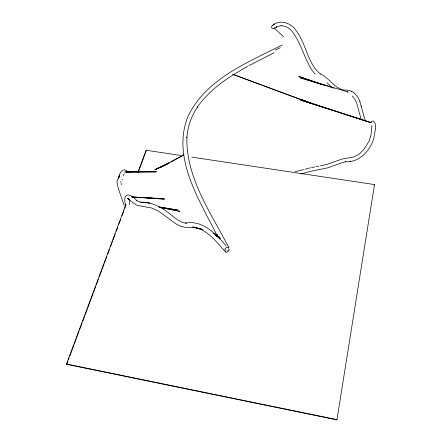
<?xml version="1.0" encoding="UTF-8"?>
<svg xmlns="http://www.w3.org/2000/svg" width="442" height="442" viewBox="0 0 442 442"><rect width="100%" height="100%" fill="white"/><g stroke="black" fill="none" stroke-linecap="round" stroke-linejoin="round"><path stroke-width="0.66" d="M371.888 125.699L370.954 135.219L369.175 141.015L364.175 148.954L359.639 153.882L353.998 156.91L342.125 159.037L326.82 164.435L320.511 165.811M129.186 198.966L129.567 204.618M66.499 364.015L66.725 364.346L336.937 419.9L336.981 419.607L66.499 364.015L125.909 204.497M374.435 185.021L374.501 184.574L191.789 157.114M336.937 419.9L374.501 184.574M123.412 175.894L124.125 173.761M66.725 364.346L67.93 361.12M68.411 359.827L69.129 357.893M69.853 355.954L73.692 345.627M74.173 344.34L76.339 338.528M76.82 337.24L78.98 331.428M79.461 330.135L82.102 323.036M82.582 321.748L84.742 315.936M85.223 314.649L87.389 308.836M87.864 307.549L90.511 300.449M90.991 299.157L93.151 293.344M93.632 292.057L95.792 286.245M96.273 284.957L98.433 279.145M99.395 276.565L101.561 270.758M102.041 269.465L104.201 263.659M104.682 262.366L106.842 256.559M107.804 253.973L109.483 249.454M110.445 246.874L112.611 241.067M113.091 239.774L115.251 233.967M116.213 231.381L117.892 226.868M118.854 224.282L120.776 219.121M121.975 215.895L123.898 210.729M124.622 208.795L126.058 204.922M138.313 172.004L145.998 151.346M137.937 172.209L146.114 150.247L180.883 155.473M122.196 179.64L122.395 179.264M370.236 122.605L371.645 121.395L373.059 120.992C378.451 124.152 373.805 133.843 373.882 138.385C369.915 150.667 359.683 162.446 345.666 161.744L345.998 161.689L340.423 163.231L327.771 167.816L311.151 171.214L300.991 173.938M274.117 28.614L276.559 26.868L276.079 27.205L278.692 26.161L281.56 25.68L281.029 25.719C285.399 25.664 288.919 27.785 291.626 30.802C300.626 41.852 303.98 57.316 311.566 69.648L315.179 74.123M274.764 23.918L272.211 25.68C279.587 18.862 290.985 22.829 295.969 30.459C306.416 43.769 307.262 63.366 320.411 73.985M170.894 162.054L183.878 154.877M247.735 66.306C228.812 76.831 209.889 89.113 197.325 107.168L197.629 106.76C191.436 115.87 187.673 126.545 186.883 137.534L186.911 137.02C185.773 177.673 210.945 212.801 228.724 247.41M248.94 65.654L274.095 52.67M159.805 167.8L183.839 154.871M159.717 167.855L169.098 162.833L155.059 169.695M275.211 50.173L280.316 47.725M282.372 44.902C247.531 62.521 205.298 79.206 187.734 117.025C171.932 157.413 198.629 198.883 216.171 233.619M155.639 169.457L168.297 163.512L154.667 169.745M303.654 169.59L295.162 171.612M304.963 169.236L310.223 167.822M350.163 161.208L350.578 161.126M311.516 167.579L314.743 166.96M316.036 166.711L318.621 166.22M227.116 250.736L227.514 250.664M126.103 172.037L156.54 171.551M125.434 172.06L156.159 171.872L124.395 171.883M138.854 197.762L140.219 197.806M147.727 198.038L153.866 198.231M155.91 198.298L163.418 198.535M147.634 198.104L163.932 198.668L131.81 196.961M131.804 197.005L164.562 199.115L131.832 196.922M140.451 202.204C153.457 201.596 164.518 209.055 173.872 217.221C177.618 219.851 181.557 222.956 186.347 223.116L185.64 223.094C202.977 219.851 216.016 234.172 226.21 245.929M148.739 203.049L149.468 203.127C145.114 202.359 140.07 203.105 136.346 200.243L136.771 200.535C129.075 192.038 122.158 192.673 125.749 206.254M128.103 198.662L127.318 198.546L128.727 199.127L128.257 198.806L134.003 203.53L137.324 205.431L151.523 207.961L158.59 211.177L176.248 224.022L180.96 226.42L185.386 227.321L193.999 227.321L193.281 227.298C207.408 229.055 216.547 242.255 225.497 251.912M347.081 91.903L348.009 92.041M160.043 207.27L161.391 207.48M162.744 207.696L177.585 210.016L158.893 206.873M159.645 207.348L179.8 211.293L159.568 207.276M192.276 226.956L202.011 229.293L193.364 227.006M193.215 227.055L202.95 229.746M348.047 91.975L299.842 77.659L322.13 84.704M371.86 122.788L300.549 100.074L370.451 122.567M370.446 122.55L300.974 99.621L310.676 103.185M333.986 88.251L298.781 76.411L325.318 85.638M312.593 103.765L232.741 74.295L308.157 102.445M213.431 233.409L217.862 235.039M213.95 233.58L217.823 235.022M359.965 101.782C358.059 96.245 353.749 90.743 347.522 90.168C335.334 91.024 330.533 78.295 320.29 73.913M215.392 235.194L219.702 237.26L214.779 234.763M215.657 235.625L220.343 238.255M216.204 235.895L220.337 238.244M351.65 91.334L351.942 91.505M127.97 172.098C123.661 166.192 119.008 172.977 118.87 177.662L119.307 175.524L118.489 178.419L118.655 178.126L117.042 180.303L117.174 183.872L118.467 188.961L124.263 205.674M274.25 28.194L283.687 36.741M327.069 82.82L331.312 86.798M352.208 95.964L354.954 99.4L356.677 103.047L361.197 119.434M359.876 101.516L365.186 120.694M361.296 105.798L361.401 106.119M146.114 150.247L146.236 150.7M121.091 183.38L121.39 184.657M120.898 182.237L120.837 181.259M228.718 248.984A2.193 1.287 -38.1 0 1 227.752 251.686A2.193 1.287 -38.1 0 1 225.282 251.288M274.742 27.548A1.757 1.459 50.6 0 1 273.162 28.763A1.757 1.459 50.6 0 1 271.581 26.956A1.757 1.459 50.6 0 1 272.957 25.509M226.077 249.973A2.204 1.05 -29.3 0 1 225.033 248.885A2.204 1.05 -29.3 0 1 227.586 247.205A2.204 1.05 -29.3 0 1 228.746 248.216M309.538 102.848L301.914 99.71L309.527 102.87"/></g></svg>
